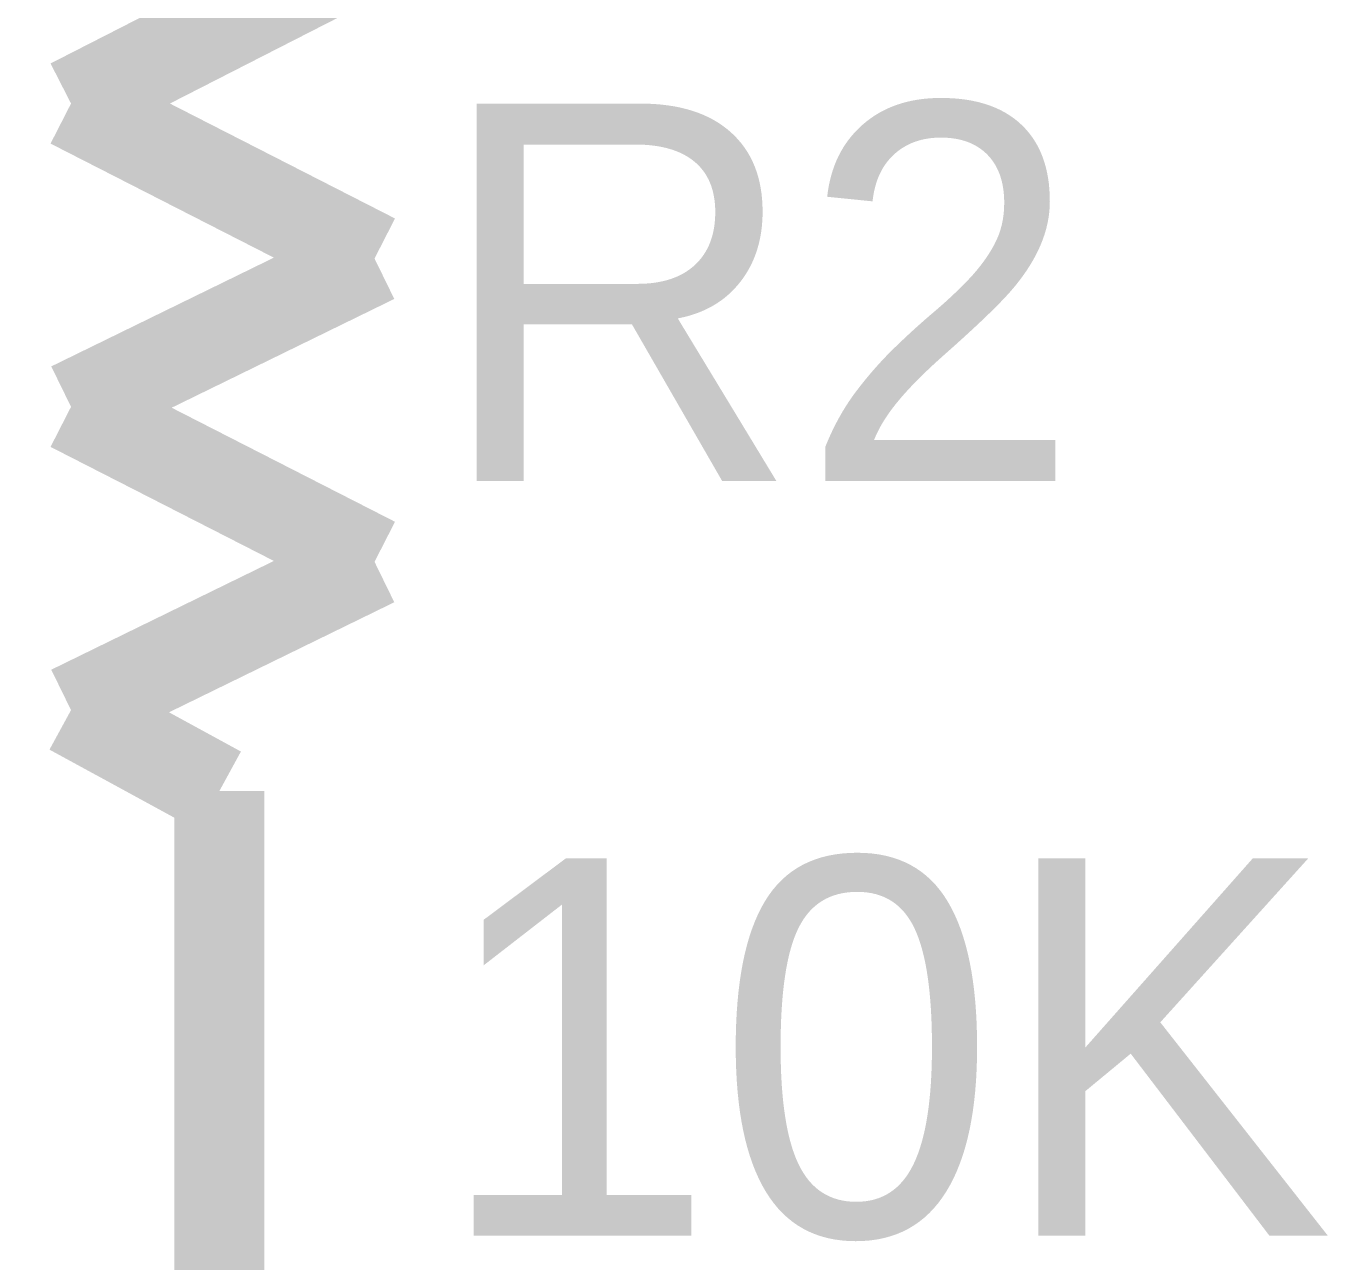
# Model space of a CAD drawing. Header units: inches. Extents: x 0 to 22.3, y 0 to 15.7.
# Drawn here: x 18.6747 to 18.8454, y 14.0771 to 14.2392 of the extents above; entities that cross this region are included whole.
import ezdxf

# ---------------------------------------------------------------- set-up
doc = ezdxf.new("R2010")
doc.units = ezdxf.units.IN
doc.header["$MEASUREMENT"] = 0
doc.layers.add('Sheet', color=255, linetype='Continuous')

msp = doc.modelspace()

# ---------------------------------------------------------------- linework, layer by layer
at = {"layer": 'Sheet'}
for points in [[(18.72037, 14.24934, 0.0118, 0.0118, 0), (18.68058, 14.22901, 0.0118, 0.0118, 0)], [(18.68058, 14.22901, 0.0118, 0.0118, 0), (18.72037, 14.20868, 0.0118, 0.0118, 0)], [(18.72037, 14.20868, 0.0118, 0.0118, 0), (18.68058, 14.18923, 0.0118, 0.0118, 0)], [(18.68058, 14.18923, 0.0118, 0.0118, 0), (18.72037, 14.1689, 0.0118, 0.0118, 0)], [(18.72037, 14.1689, 0.0118, 0.0118, 0), (18.68058, 14.14945, 0.0118, 0.0118, 0)], [(18.68058, 14.14945, 0.0118, 0.0118, 0), (18.70003, 14.13884, 0.0118, 0.0118, 0)], [(18.70003, 14.13884, 0.0118, 0.0118, 0), (18.70003, 14.09906, 0.0118, 0.0118, 0)], [(18.70003, 14.09906, 0.0118, 0.0118, 0), (18.70003, 13.99917, 0.0118, 0.0118, 0), (18.70003, 13.89927, 0.0118, 0.0118, 0)]]:
    msp.add_lwpolyline(points, format="xyseb", dxfattribs=at)

# ---------------------------------------------------------------- texts
for s, p in [('R2', (18.72832, 14.1795)), ('10K', (18.72832, 14.0805))]:
    msp.add_text(s, height=0.049505, dxfattribs=at).set_placement(p)

doc.saveas('drawing.dxf')
